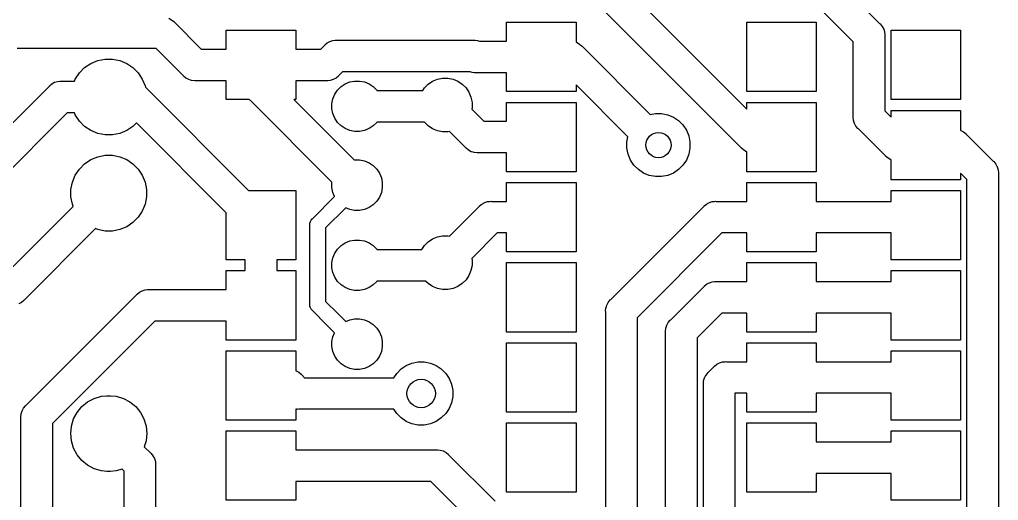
# Model space of a CAD drawing. Extents: x 39.7 to 123.4, y -108.2 to -40.5.
# Drawn here: x 89.63 to 120.67, y -76.54 to -61.3 of the extents above; entities that cross this region are included whole.
import ezdxf

# ---------------------------------------------------------------- set-up
doc = ezdxf.new("R2010")
doc.units = 0
doc.header["$MEASUREMENT"] = 0
doc.layers.add('BLACK', color=7, linetype='CONTINUOUS')

msp = doc.modelspace()

# ---------------------------------------------------------------- linework, layer by layer
at = {"layer": 'BLACK', "linetype": 'CONTINUOUS'}
for p, q in [((108.163, -59.6078), (112.692, -64.1369)), ((115.083, -59.6078), (116.9, -61.4251)), ((112.501, -65.3602), (107.585, -60.444)), ((116.064, -62.0031), (114.892, -60.8311)), ((94.3583, -61.2578), (94.4451, -61.3043)), ((94.4451, -61.3043), (94.5213, -61.3667)), ((94.5213, -61.3667), (94.5369, -61.3858)), ((94.5369, -61.3858), (95.3891, -62.238)), ((105.072, -61.984), (105.072, -61.384)), ((105.072, -61.384), (107.272, -61.384)), ((107.272, -61.384), (107.272, -62.0161)), ((112.692, -63.584), (112.692, -61.384)), ((112.692, -61.384), (114.892, -61.384)), ((114.892, -61.384), (114.892, -63.584)), ((116.9, -61.4251), (116.919, -61.4407)), ((116.919, -61.4407), (116.982, -61.5169)), ((96.182, -62.238), (96.182, -61.638)), ((96.182, -61.638), (98.382, -61.638)), ((98.382, -61.638), (98.382, -62.238)), ((116.982, -61.5169), (117.028, -61.6037)), ((117.028, -61.6037), (117.057, -61.698)), ((117.057, -61.698), (117.064, -61.7714)), ((117.264, -63.838), (117.264, -61.638)), ((117.264, -61.638), (119.464, -61.638)), ((119.464, -61.638), (119.464, -63.838)), ((99.3067, -62.1027), (99.3829, -62.0403)), ((99.3829, -62.0403), (99.4697, -61.9938)), ((99.4697, -61.9938), (99.564, -61.9652)), ((99.564, -61.9652), (99.6374, -61.958)), ((99.6374, -61.958), (99.662, -61.9556)), ((99.6374, -61.958), (99.6374, -61.958)), ((99.662, -61.9556), (99.6866, -61.958)), ((99.6866, -61.958), (104.021, -61.958)), ((104.021, -61.958), (104.046, -61.9556)), ((104.046, -61.9556), (104.071, -61.958)), ((104.071, -61.958), (104.144, -61.9652)), ((104.144, -61.9652), (104.206, -61.984)), ((104.206, -61.984), (105.072, -61.984)), ((107.272, -62.0161), (107.284, -62.0198)), ((107.284, -62.0198), (107.371, -62.0663)), ((107.371, -62.0663), (107.447, -62.1287)), ((116.064, -64.3734), (116.064, -62.0031)), ((117.064, -61.7714), (117.064, -61.7714)), ((117.064, -61.7714), (117.066, -61.796)), ((117.066, -61.796), (117.064, -61.8205)), ((117.064, -61.8205), (117.064, -64.1909)), ((93.9589, -62.222), (89.5546, -62.222)), ((94.8111, -63.0742), (93.9589, -62.222)), ((95.3891, -62.238), (96.182, -62.238)), ((98.382, -62.238), (99.1749, -62.238)), ((99.1749, -62.238), (99.2911, -62.1218)), ((99.2911, -62.1218), (99.3067, -62.1027)), ((107.447, -62.1287), (107.463, -62.1478)), ((107.463, -62.1478), (109.625, -64.3103)), ((91.691, -62.8219), (91.8876, -62.6906)), ((91.8876, -62.6906), (92.106, -62.6001)), ((92.106, -62.6001), (92.3378, -62.554)), ((92.3378, -62.554), (92.5742, -62.554)), ((92.5742, -62.554), (92.806, -62.6001)), ((92.806, -62.6001), (93.0244, -62.6906)), ((93.0244, -62.6906), (93.221, -62.8219)), ((91.3926, -63.1856), (91.5239, -62.989)), ((91.5239, -62.989), (91.691, -62.8219)), ((93.221, -62.8219), (93.3881, -62.989)), ((93.3881, -62.989), (93.5194, -63.1856)), ((99.8691, -62.958), (99.7529, -63.0742)), ((103.912, -62.958), (99.8691, -62.958)), ((103.974, -62.9768), (103.912, -62.958)), ((104.047, -62.984), (103.974, -62.9768)), ((104.072, -62.9864), (104.047, -62.984)), ((104.097, -62.984), (104.072, -62.9864)), ((105.072, -62.984), (104.097, -62.984)), ((105.072, -63.584), (105.072, -62.984)), ((90.6529, -63.3363), (90.7397, -63.2898)), ((90.7397, -63.2898), (90.834, -63.2612)), ((90.834, -63.2612), (90.9074, -63.254)), ((90.9074, -63.254), (90.932, -63.2516)), ((90.9074, -63.254), (90.9074, -63.254)), ((90.932, -63.2516), (90.9565, -63.254)), ((90.9565, -63.254), (91.3642, -63.254)), ((91.3642, -63.254), (91.3926, -63.1856)), ((93.5194, -63.1856), (93.6099, -63.404)), ((94.8267, -63.0933), (94.8111, -63.0742)), ((94.9029, -63.1557), (94.8267, -63.0933)), ((94.9897, -63.2022), (94.9029, -63.1557)), ((95.0514, -63.2209), (94.9897, -63.2022)), ((95.084, -63.2308), (95.0514, -63.2209)), ((95.182, -63.2404), (95.084, -63.2308)), ((95.2066, -63.238), (95.182, -63.2404)), ((96.182, -63.238), (95.2066, -63.238)), ((96.182, -63.838), (96.182, -63.238)), ((99.3574, -63.238), (98.382, -63.238)), ((98.382, -63.238), (98.382, -63.838)), ((99.382, -63.2404), (99.3574, -63.238)), ((99.4066, -63.238), (99.382, -63.2404)), ((99.48, -63.2308), (99.4066, -63.238)), ((99.5743, -63.2022), (99.48, -63.2308)), ((99.6611, -63.1557), (99.5743, -63.2022)), ((99.7373, -63.0933), (99.6611, -63.1557)), ((99.7529, -63.0742), (99.7373, -63.0933)), ((99.9511, -63.339), (100.097, -63.2787)), ((100.097, -63.2787), (100.251, -63.248)), ((100.251, -63.248), (100.409, -63.248)), ((100.409, -63.248), (100.563, -63.2787)), ((100.563, -63.2787), (100.709, -63.339)), ((102.582, -63.3478), (102.721, -63.2547)), ((102.721, -63.2547), (102.876, -63.1907)), ((102.876, -63.1907), (103.04, -63.158)), ((103.04, -63.158), (103.208, -63.158)), ((103.208, -63.158), (103.372, -63.1907)), ((103.372, -63.1907), (103.527, -63.2547)), ((103.527, -63.2547), (103.666, -63.3478)), ((87.7689, -66.21), (90.5611, -63.4178)), ((90.5611, -63.4178), (90.5767, -63.3987)), ((90.5767, -63.3987), (90.6529, -63.3363)), ((93.6099, -63.404), (93.6185, -63.4474)), ((93.6185, -63.4474), (96.8891, -66.718)), ((99.621, -63.6691), (99.7086, -63.538)), ((99.7086, -63.538), (99.82, -63.4266)), ((99.82, -63.4266), (99.9511, -63.339)), ((100.709, -63.339), (100.84, -63.4266)), ((100.84, -63.4266), (100.951, -63.538)), ((100.951, -63.538), (100.958, -63.548)), ((100.958, -63.548), (102.409, -63.548)), ((102.409, -63.548), (102.464, -63.4662)), ((102.464, -63.4662), (102.582, -63.3478)), ((103.666, -63.3478), (103.784, -63.4662)), ((103.784, -63.4662), (103.877, -63.6054)), ((103.877, -63.6054), (103.941, -63.7601)), ((107.272, -63.584), (105.072, -63.584)), ((108.918, -65.0174), (107.272, -63.3711)), ((107.272, -63.3711), (107.272, -63.584)), ((114.892, -63.584), (112.692, -63.584)), ((96.9126, -63.838), (96.182, -63.838)), ((96.9267, -63.8553), (96.9126, -63.838)), ((96.9458, -63.8709), (96.9267, -63.8553)), ((99.5323, -66.4574), (96.9458, -63.8709)), ((98.382, -63.838), (98.3271, -63.838)), ((98.3271, -63.838), (100.239, -65.7503)), ((99.53, -63.9692), (99.5607, -63.8146)), ((99.5607, -63.8146), (99.621, -63.6691)), ((103.941, -63.7601), (103.974, -63.9243)), ((103.974, -63.9243), (103.974, -64.0917)), ((105.072, -64.524), (105.072, -63.924)), ((105.072, -63.924), (107.272, -63.924)), ((107.272, -63.924), (107.272, -66.124)), ((112.692, -64.1369), (112.692, -63.924)), ((112.692, -63.924), (114.892, -63.924)), ((114.892, -63.924), (114.892, -66.124)), ((119.464, -63.838), (117.264, -63.838)), ((99.53, -64.1268), (99.53, -63.9692)), ((99.5607, -64.2814), (99.53, -64.1268)), ((103.974, -64.0917), (103.964, -64.1411)), ((103.964, -64.1411), (104.347, -64.524)), ((117.064, -64.1909), (117.264, -64.3909)), ((117.264, -64.3909), (117.264, -64.178)), ((117.264, -64.178), (119.464, -64.178)), ((119.464, -64.178), (119.464, -64.8101)), ((91.1391, -64.254), (88.476, -66.9171)), ((91.3642, -64.254), (91.1391, -64.254)), ((91.3926, -64.3224), (91.3642, -64.254)), ((91.5239, -64.519), (91.3926, -64.3224)), ((91.691, -64.6861), (91.5239, -64.519)), ((99.621, -64.4269), (99.5607, -64.2814)), ((99.7086, -64.558), (99.621, -64.4269)), ((99.82, -64.6694), (99.7086, -64.558)), ((100.951, -64.558), (100.84, -64.6694)), ((100.958, -64.548), (100.951, -64.558)), ((102.463, -64.548), (100.958, -64.548)), ((102.464, -64.5498), (102.463, -64.548)), ((102.582, -64.6682), (102.464, -64.5498)), ((104.347, -64.524), (105.072, -64.524)), ((109.625, -64.3103), (109.788, -64.278)), ((109.788, -64.278), (109.984, -64.278)), ((109.984, -64.278), (110.178, -64.3164)), ((110.178, -64.3164), (110.36, -64.3918)), ((110.36, -64.3918), (110.523, -64.5012)), ((110.523, -64.5012), (110.663, -64.6405)), ((116.062, -64.398), (116.064, -64.3734)), ((116.071, -64.496), (116.062, -64.398)), ((116.091, -64.5598), (116.071, -64.496)), ((116.1, -64.5903), (116.091, -64.5598)), ((91.8876, -64.8174), (91.691, -64.6861)), ((92.106, -64.9079), (91.8876, -64.8174)), ((93.0244, -64.8174), (92.806, -64.9079)), ((93.221, -64.6861), (93.0244, -64.8174)), ((93.332, -64.5751), (93.221, -64.6861)), ((96.182, -67.4251), (93.332, -64.5751)), ((99.9511, -64.757), (99.82, -64.6694)), ((100.097, -64.8173), (99.9511, -64.757)), ((100.251, -64.848), (100.097, -64.8173)), ((100.409, -64.848), (100.251, -64.848)), ((100.563, -64.8173), (100.409, -64.848)), ((100.709, -64.757), (100.563, -64.8173)), ((100.84, -64.6694), (100.709, -64.757)), ((102.721, -64.7613), (102.582, -64.6682)), ((102.876, -64.8253), (102.721, -64.7613)), ((103.04, -64.858), (102.876, -64.8253)), ((103.208, -64.858), (103.04, -64.858)), ((103.257, -64.8482), (103.208, -64.858)), ((103.769, -65.3602), (103.257, -64.8482)), ((110.663, -64.6405), (110.772, -64.8043)), ((110.772, -64.8043), (110.848, -64.9863)), ((116.146, -64.6771), (116.1, -64.5903)), ((116.209, -64.7533), (116.146, -64.6771)), ((116.228, -64.7689), (116.209, -64.7533)), ((117.073, -65.6142), (116.228, -64.7689)), ((119.464, -64.8101), (119.476, -64.8138)), ((119.476, -64.8138), (119.563, -64.8603)), ((119.563, -64.8603), (119.639, -64.9227)), ((92.3378, -64.954), (92.106, -64.9079)), ((92.5742, -64.954), (92.3378, -64.954)), ((92.806, -64.9079), (92.5742, -64.954)), ((108.886, -65.1795), (108.918, -65.0174)), ((108.886, -65.3765), (108.886, -65.1795)), ((110.848, -64.9863), (110.886, -65.1795)), ((110.886, -65.1795), (110.886, -65.3765)), ((119.639, -64.9227), (119.655, -64.9418)), ((119.655, -64.9418), (120.5, -65.7871)), ((103.785, -65.3793), (103.769, -65.3602)), ((103.861, -65.4417), (103.785, -65.3793)), ((103.948, -65.4882), (103.861, -65.4417)), ((104.013, -65.5081), (103.948, -65.4882)), ((108.924, -65.5697), (108.886, -65.3765)), ((110.886, -65.3765), (110.848, -65.5697)), ((112.517, -65.3793), (112.501, -65.3602)), ((112.593, -65.4417), (112.517, -65.3793)), ((112.68, -65.4882), (112.593, -65.4417)), ((112.692, -65.4919), (112.68, -65.4882)), ((112.692, -66.124), (112.692, -65.4919)), ((91.691, -65.8699), (91.8876, -65.7386)), ((91.8876, -65.7386), (92.106, -65.6481)), ((92.106, -65.6481), (92.3378, -65.602)), ((92.3378, -65.602), (92.5742, -65.602)), ((92.5742, -65.602), (92.806, -65.6481)), ((92.806, -65.6481), (93.0244, -65.7386)), ((93.0244, -65.7386), (93.221, -65.8699)), ((100.239, -65.7503), (100.251, -65.748)), ((100.251, -65.748), (100.409, -65.748)), ((100.409, -65.748), (100.563, -65.7787)), ((100.563, -65.7787), (100.709, -65.839)), ((104.042, -65.5168), (104.013, -65.5081)), ((104.14, -65.5264), (104.042, -65.5168)), ((104.165, -65.524), (104.14, -65.5264)), ((105.072, -65.524), (104.165, -65.524)), ((105.072, -66.124), (105.072, -65.524)), ((109, -65.7517), (108.924, -65.5697)), ((109.109, -65.9155), (109, -65.7517)), ((110.772, -65.7517), (110.663, -65.9155)), ((110.848, -65.5697), (110.772, -65.7517)), ((117.089, -65.6333), (117.073, -65.6142)), ((117.165, -65.6957), (117.089, -65.6333)), ((117.252, -65.7422), (117.165, -65.6957)), ((117.264, -65.7459), (117.252, -65.7422)), ((117.264, -66.378), (117.264, -65.7459)), ((120.5, -65.7871), (120.519, -65.8027)), ((91.3926, -66.2336), (91.5239, -66.037)), ((91.5239, -66.037), (91.691, -65.8699)), ((93.221, -65.8699), (93.3881, -66.037)), ((93.3881, -66.037), (93.5194, -66.2336)), ((100.709, -65.839), (100.84, -65.9266)), ((100.84, -65.9266), (100.951, -66.038)), ((100.951, -66.038), (101.039, -66.1691)), ((109.249, -66.0548), (109.109, -65.9155)), ((109.412, -66.1642), (109.249, -66.0548)), ((110.523, -66.0548), (110.36, -66.1642)), ((110.663, -65.9155), (110.523, -66.0548)), ((120.519, -65.8027), (120.582, -65.8789)), ((120.582, -65.8789), (120.628, -65.9657)), ((120.628, -65.9657), (120.628, -65.9657)), ((120.628, -65.9657), (120.657, -66.06)), ((120.657, -66.06), (120.666, -66.158)), ((91.3021, -66.452), (91.3926, -66.2336)), ((93.5194, -66.2336), (93.6099, -66.452)), ((101.039, -66.1691), (101.099, -66.3146)), ((101.099, -66.3146), (101.13, -66.4692)), ((107.272, -66.124), (105.072, -66.124)), ((109.594, -66.2396), (109.412, -66.1642)), ((109.788, -66.278), (109.594, -66.2396)), ((109.984, -66.278), (109.788, -66.278)), ((110.178, -66.2396), (109.984, -66.278)), ((110.36, -66.1642), (110.178, -66.2396)), ((114.892, -66.124), (112.692, -66.124)), ((119.464, -66.378), (117.264, -66.378)), ((119.664, -66.3651), (119.464, -66.1651)), ((119.464, -66.1651), (119.464, -66.378)), ((119.664, -81.818), (119.664, -66.3651)), ((120.666, -66.158), (120.664, -66.1826)), ((120.664, -66.1826), (120.664, -82.1534)), ((91.256, -66.6838), (91.3021, -66.452)), ((91.256, -66.9202), (91.256, -66.6838)), ((93.6099, -66.452), (93.656, -66.6838)), ((93.656, -66.6838), (93.656, -66.9202)), ((96.8891, -66.718), (98.382, -66.718)), ((98.382, -66.718), (98.382, -68.918)), ((99.53, -66.4692), (99.5323, -66.4574)), ((99.53, -66.6268), (99.53, -66.4692)), ((99.5607, -66.7814), (99.53, -66.6268)), ((101.13, -66.6268), (101.099, -66.7814)), ((101.13, -66.4692), (101.13, -66.6268)), ((105.072, -67.064), (105.072, -66.464)), ((105.072, -66.464), (107.272, -66.464)), ((107.272, -66.464), (107.272, -68.664)), ((112.692, -67.064), (112.692, -66.464)), ((112.692, -66.464), (114.892, -66.464)), ((114.892, -66.464), (114.892, -67.064)), ((117.264, -67.064), (117.264, -66.718)), ((117.264, -66.718), (119.464, -66.718)), ((119.464, -66.718), (119.464, -68.918)), ((91.3021, -67.152), (91.256, -66.9202)), ((93.656, -66.9202), (93.6099, -67.152)), ((98.9119, -67.6125), (99.6142, -66.9103)), ((99.6142, -66.9103), (99.5607, -66.7814)), ((101.039, -66.9269), (100.951, -67.058)), ((101.099, -66.7814), (101.039, -66.9269)), ((89.2009, -69.35), (91.3305, -67.2204)), ((91.3305, -67.2204), (91.3021, -67.152)), ((93.6099, -67.152), (93.5194, -67.3704)), ((99.9677, -67.2638), (99.33, -67.9016)), ((100.097, -67.3173), (99.9677, -67.2638)), ((100.251, -67.348), (100.097, -67.3173)), ((100.409, -67.348), (100.251, -67.348)), ((100.563, -67.3173), (100.409, -67.348)), ((100.709, -67.257), (100.563, -67.3173)), ((100.84, -67.1694), (100.709, -67.257)), ((100.951, -67.058), (100.84, -67.1694)), ((103.257, -68.1678), (104.197, -67.2278)), ((104.197, -67.2278), (104.213, -67.2087)), ((104.213, -67.2087), (104.289, -67.1463)), ((104.289, -67.1463), (104.376, -67.0998)), ((104.376, -67.0998), (104.47, -67.0712)), ((104.47, -67.0712), (104.543, -67.064)), ((104.543, -67.064), (104.568, -67.0616)), ((104.543, -67.064), (104.543, -67.064)), ((104.568, -67.0616), (104.593, -67.064)), ((104.593, -67.064), (105.072, -67.064)), ((108.376, -70.1731), (111.321, -67.2278)), ((111.321, -67.2278), (111.337, -67.2087)), ((111.337, -67.2087), (111.413, -67.1463)), ((111.413, -67.1463), (111.5, -67.0998)), ((111.5, -67.0998), (111.594, -67.0712)), ((111.594, -67.0712), (111.667, -67.064)), ((111.667, -67.064), (111.692, -67.0616)), ((111.667, -67.064), (111.667, -67.064)), ((111.692, -67.0616), (111.717, -67.064)), ((111.717, -67.064), (112.692, -67.064)), ((114.892, -67.064), (117.264, -67.064)), ((93.3881, -67.567), (93.221, -67.7341)), ((93.5194, -67.3704), (93.3881, -67.567)), ((96.182, -68.918), (96.182, -67.4251)), ((98.8482, -67.7013), (98.8711, -67.6584)), ((98.8711, -67.6584), (98.9024, -67.6204)), ((98.9024, -67.6204), (98.9119, -67.6125)), ((92.0376, -67.9275), (89.7789, -70.1862)), ((92.106, -67.9559), (92.0376, -67.9275)), ((92.3378, -68.002), (92.106, -67.9559)), ((92.806, -67.9559), (92.5742, -68.002)), ((93.0244, -67.8654), (92.806, -67.9559)), ((93.221, -67.7341), (93.0244, -67.8654)), ((98.8288, -67.798), (98.8336, -67.749)), ((98.83, -67.8103), (98.8288, -67.798)), ((98.83, -70.3257), (98.83, -67.8103)), ((98.8336, -67.749), (98.8479, -67.7019)), ((98.8479, -67.7019), (98.8482, -67.7013)), ((99.33, -67.9016), (99.33, -70.2344)), ((92.5742, -68.002), (92.3378, -68.002)), ((102.582, -68.3478), (102.721, -68.2547)), ((102.721, -68.2547), (102.876, -68.1907)), ((102.876, -68.1907), (103.04, -68.158)), ((103.04, -68.158), (103.208, -68.158)), ((103.208, -68.158), (103.257, -68.1678)), ((104.775, -68.064), (103.964, -68.8749)), ((105.072, -68.064), (104.775, -68.064)), ((105.072, -68.664), (105.072, -68.064)), ((111.899, -68.064), (109.212, -70.7511)), ((112.692, -68.064), (111.899, -68.064)), ((112.692, -68.664), (112.692, -68.064)), ((117.264, -68.064), (114.892, -68.064)), ((114.892, -68.064), (114.892, -68.664)), ((117.264, -68.918), (117.264, -68.064)), ((99.621, -68.7091), (99.7086, -68.578)), ((99.7086, -68.578), (99.82, -68.4666)), ((99.82, -68.4666), (99.9511, -68.379)), ((99.9511, -68.379), (100.097, -68.3187)), ((100.097, -68.3187), (100.251, -68.288)), ((100.251, -68.288), (100.409, -68.288)), ((100.409, -68.288), (100.563, -68.3187)), ((100.563, -68.3187), (100.709, -68.379)), ((100.709, -68.379), (100.84, -68.4666)), ((100.84, -68.4666), (100.951, -68.578)), ((100.951, -68.578), (100.958, -68.588)), ((100.958, -68.588), (102.382, -68.588)), ((102.382, -68.588), (102.464, -68.4662)), ((102.464, -68.4662), (102.582, -68.3478)), ((99.53, -69.0092), (99.5607, -68.8546)), ((99.5607, -68.8546), (99.621, -68.7091)), ((103.964, -68.8749), (103.974, -68.9243)), ((107.272, -68.664), (105.072, -68.664)), ((114.892, -68.664), (112.692, -68.664)), ((96.782, -68.918), (96.182, -68.918)), ((96.782, -69.258), (96.782, -68.918)), ((98.382, -68.918), (97.782, -68.918)), ((97.782, -68.918), (97.782, -69.258)), ((99.53, -69.1668), (99.53, -69.0092)), ((99.5607, -69.3214), (99.53, -69.1668)), ((103.974, -69.0917), (103.941, -69.2559)), ((103.974, -68.9243), (103.974, -69.0917)), ((105.072, -71.204), (105.072, -69.004)), ((105.072, -69.004), (107.272, -69.004)), ((107.272, -69.004), (107.272, -71.204)), ((112.692, -69.604), (112.692, -69.004)), ((112.692, -69.004), (114.892, -69.004)), ((114.892, -69.004), (114.892, -69.604)), ((119.464, -68.918), (117.264, -68.918)), ((96.182, -69.858), (96.182, -69.258)), ((96.182, -69.258), (96.782, -69.258)), ((97.782, -69.258), (98.382, -69.258)), ((98.382, -69.258), (98.382, -71.458)), ((99.621, -69.4669), (99.5607, -69.3214)), ((99.7086, -69.598), (99.621, -69.4669)), ((103.877, -69.4106), (103.784, -69.5498)), ((103.941, -69.2559), (103.877, -69.4106)), ((117.264, -69.604), (117.264, -69.258)), ((117.264, -69.258), (119.464, -69.258)), ((119.464, -69.258), (119.464, -71.458)), ((99.82, -69.7094), (99.7086, -69.598)), ((99.9511, -69.797), (99.82, -69.7094)), ((100.097, -69.8573), (99.9511, -69.797)), ((100.709, -69.797), (100.563, -69.8573)), ((100.84, -69.7094), (100.709, -69.797)), ((100.951, -69.598), (100.84, -69.7094)), ((100.958, -69.588), (100.951, -69.598)), ((102.502, -69.588), (100.958, -69.588)), ((102.582, -69.6682), (102.502, -69.588)), ((102.721, -69.7613), (102.582, -69.6682)), ((102.876, -69.8253), (102.721, -69.7613)), ((103.04, -69.858), (102.876, -69.8253)), ((103.372, -69.8253), (103.208, -69.858)), ((103.527, -69.7613), (103.372, -69.8253)), ((103.666, -69.6682), (103.527, -69.7613)), ((103.784, -69.5498), (103.666, -69.6682)), ((110.276, -70.8131), (111.321, -69.7678)), ((111.321, -69.7678), (111.337, -69.7487)), ((111.337, -69.7487), (111.413, -69.6863)), ((111.413, -69.6863), (111.489, -69.6458)), ((111.489, -69.6458), (111.5, -69.6398)), ((111.5, -69.6398), (111.594, -69.6112)), ((111.5, -69.6398), (111.5, -69.6398)), ((111.594, -69.6112), (111.667, -69.604)), ((111.667, -69.604), (111.692, -69.6016)), ((111.667, -69.604), (111.667, -69.604)), ((111.692, -69.6016), (111.717, -69.604)), ((111.717, -69.604), (112.692, -69.604)), ((114.892, -69.604), (117.264, -69.604)), ((89.8338, -73.5251), (93.3371, -70.0218)), ((93.3371, -70.0218), (93.3527, -70.0027)), ((93.3527, -70.0027), (93.4289, -69.9403)), ((93.4289, -69.9403), (93.5157, -69.8938)), ((93.5157, -69.8938), (93.61, -69.8652)), ((93.61, -69.8652), (93.6834, -69.858)), ((93.6834, -69.858), (93.708, -69.8556)), ((93.708, -69.8556), (93.7326, -69.858)), ((93.7326, -69.858), (96.182, -69.858)), ((100.251, -69.888), (100.097, -69.8573)), ((100.409, -69.888), (100.251, -69.888)), ((100.563, -69.8573), (100.409, -69.888)), ((103.208, -69.858), (103.04, -69.858)), ((89.6871, -70.2677), (89.6003, -70.3142)), ((89.7633, -70.2053), (89.6871, -70.2677)), ((89.7789, -70.1862), (89.7633, -70.2053)), ((98.8288, -70.338), (98.83, -70.3257)), ((98.8336, -70.387), (98.8288, -70.338)), ((98.8479, -70.4341), (98.8336, -70.387)), ((98.8583, -70.4536), (98.8479, -70.4341)), ((98.8711, -70.4776), (98.8583, -70.4536)), ((99.33, -70.2344), (99.7155, -70.6199)), ((108.21, -70.544), (108.219, -70.446)), ((108.219, -70.446), (108.233, -70.4)), ((108.233, -70.4), (108.248, -70.3517)), ((108.248, -70.3517), (108.294, -70.2649)), ((108.294, -70.2649), (108.357, -70.1887)), ((108.357, -70.1887), (108.376, -70.1731)), ((98.9024, -70.5156), (98.8711, -70.4776)), ((98.9119, -70.5235), (98.9024, -70.5156)), ((99.3619, -70.9735), (98.9119, -70.5235)), ((99.7155, -70.6199), (99.7155, -70.6199)), ((99.7155, -70.6199), (99.9677, -70.8722)), ((108.212, -70.5686), (108.21, -70.544)), ((108.212, -83.9982), (108.212, -70.5686)), ((109.212, -70.7511), (109.212, -83.9982)), ((111.899, -70.604), (111.112, -71.3911)), ((112.692, -70.604), (111.899, -70.604)), ((112.692, -71.204), (112.692, -70.604)), ((117.264, -70.604), (114.892, -70.604)), ((114.892, -70.604), (114.892, -71.204)), ((117.264, -71.458), (117.264, -70.604)), ((93.9151, -70.858), (90.67, -74.1031)), ((96.182, -70.858), (93.9151, -70.858)), ((96.182, -71.458), (96.182, -70.858)), ((99.6142, -71.2257), (99.3619, -70.9735)), ((99.3619, -70.9735), (99.3619, -70.9735)), ((99.9677, -70.8722), (100.097, -70.8187)), ((100.097, -70.8187), (100.251, -70.788)), ((100.251, -70.788), (100.409, -70.788)), ((100.409, -70.788), (100.563, -70.8187)), ((100.563, -70.8187), (100.709, -70.879)), ((100.709, -70.879), (100.84, -70.9666)), ((100.84, -70.9666), (100.951, -71.078)), ((100.951, -71.078), (101.039, -71.2091)), ((110.119, -71.086), (110.129, -71.0532)), ((110.129, -71.0532), (110.148, -70.9917)), ((110.148, -70.9917), (110.194, -70.9049)), ((110.194, -70.9049), (110.257, -70.8287)), ((110.257, -70.8287), (110.276, -70.8131)), ((99.53, -71.5092), (99.5607, -71.3546)), ((99.5607, -71.3546), (99.6142, -71.2257)), ((101.039, -71.2091), (101.099, -71.3546)), ((101.099, -71.3546), (101.13, -71.5092)), ((107.272, -71.204), (105.072, -71.204)), ((110.11, -71.184), (110.119, -71.086)), ((110.112, -71.2086), (110.11, -71.184)), ((110.112, -85.7949), (110.112, -71.2086)), ((114.892, -71.204), (112.692, -71.204)), ((98.382, -71.458), (96.182, -71.458)), ((99.53, -71.6668), (99.53, -71.5092)), ((99.5607, -71.8214), (99.53, -71.6668)), ((101.13, -71.6668), (101.099, -71.8214)), ((101.13, -71.5092), (101.13, -71.6668)), ((105.072, -73.744), (105.072, -71.544)), ((105.072, -71.544), (107.272, -71.544)), ((107.272, -71.544), (107.272, -73.744)), ((111.112, -71.3911), (111.112, -85.9774)), ((112.692, -72.144), (112.692, -71.544)), ((112.692, -71.544), (114.892, -71.544)), ((114.892, -71.544), (114.892, -72.144)), ((119.464, -71.458), (117.264, -71.458)), ((96.182, -73.998), (96.182, -71.798)), ((96.182, -71.798), (98.382, -71.798)), ((98.382, -71.798), (98.382, -72.4301)), ((99.621, -71.9669), (99.5607, -71.8214)), ((99.7086, -72.098), (99.621, -71.9669)), ((101.039, -71.9669), (100.951, -72.098)), ((101.099, -71.8214), (101.039, -71.9669)), ((117.264, -72.144), (117.264, -71.798)), ((117.264, -71.798), (119.464, -71.798)), ((119.464, -71.798), (119.464, -73.998)), ((99.82, -72.2094), (99.7086, -72.098)), ((99.9511, -72.297), (99.82, -72.2094)), ((100.097, -72.3573), (99.9511, -72.297)), ((100.709, -72.297), (100.563, -72.3573)), ((100.84, -72.2094), (100.709, -72.297)), ((100.951, -72.098), (100.84, -72.2094)), ((101.725, -72.3752), (101.888, -72.2658)), ((101.888, -72.2658), (102.07, -72.1904)), ((102.07, -72.1904), (102.264, -72.152)), ((102.264, -72.152), (102.46, -72.152)), ((102.46, -72.152), (102.654, -72.1904)), ((102.654, -72.1904), (102.836, -72.2658)), ((102.836, -72.2658), (102.999, -72.3752)), ((111.476, -72.4751), (111.643, -72.3078)), ((111.643, -72.3078), (111.659, -72.2887)), ((111.659, -72.2887), (111.735, -72.2263)), ((111.735, -72.2263), (111.822, -72.1798)), ((111.822, -72.1798), (111.916, -72.1512)), ((111.916, -72.1512), (111.989, -72.144)), ((111.989, -72.144), (112.014, -72.1416)), ((112.014, -72.1416), (112.039, -72.144)), ((112.039, -72.144), (112.692, -72.144)), ((114.892, -72.144), (117.264, -72.144)), ((98.382, -72.4301), (98.3943, -72.4338)), ((98.3943, -72.4338), (98.4811, -72.4803)), ((98.4811, -72.4803), (98.5573, -72.5427)), ((98.5573, -72.5427), (98.5729, -72.5618)), ((98.5729, -72.5618), (98.6631, -72.652)), ((100.251, -72.388), (100.097, -72.3573)), ((100.409, -72.388), (100.251, -72.388)), ((100.563, -72.3573), (100.409, -72.388)), ((101.493, -72.652), (101.585, -72.5145)), ((101.585, -72.5145), (101.725, -72.3752)), ((102.999, -72.3752), (103.139, -72.5145)), ((103.139, -72.5145), (103.248, -72.6783)), ((111.348, -72.6537), (111.366, -72.6189)), ((111.366, -72.6189), (111.394, -72.5669)), ((111.394, -72.5669), (111.457, -72.4907)), ((111.457, -72.4907), (111.476, -72.4751)), ((98.6631, -72.652), (101.493, -72.652)), ((103.248, -72.6783), (103.324, -72.8603)), ((103.324, -72.8603), (103.362, -73.0535)), ((111.31, -72.846), (111.319, -72.748)), ((111.312, -72.8706), (111.31, -72.846)), ((111.312, -86.292), (111.312, -72.8706)), ((111.319, -72.748), (111.348, -72.6537)), ((91.9946, -73.308), (92.2208, -73.2394)), ((92.2208, -73.2394), (92.397, -73.222)), ((92.397, -73.222), (92.5149, -73.222)), ((92.5149, -73.222), (92.6912, -73.2394)), ((92.6912, -73.2394), (92.9174, -73.308)), ((103.362, -73.2505), (103.324, -73.4437)), ((103.362, -73.0535), (103.362, -73.2505)), ((112.692, -73.144), (112.312, -73.144)), ((112.312, -73.144), (112.312, -86.4745)), ((112.692, -73.744), (112.692, -73.144)), ((117.264, -73.144), (114.892, -73.144)), ((114.892, -73.144), (114.892, -73.744)), ((117.264, -73.998), (117.264, -73.144)), ((89.7523, -73.6169), (89.8147, -73.5407)), ((89.8147, -73.5407), (89.8338, -73.5251)), ((91.6034, -73.5694), (91.7861, -73.4194)), ((91.7861, -73.4194), (91.9946, -73.308)), ((92.9174, -73.308), (93.1259, -73.4194)), ((93.1259, -73.4194), (93.3086, -73.5694)), ((103.324, -73.4437), (103.248, -73.6257)), ((89.6676, -73.896), (89.6772, -73.798)), ((89.6772, -73.798), (89.6859, -73.7694)), ((89.6859, -73.7694), (89.7058, -73.7037)), ((89.7058, -73.7037), (89.7523, -73.6169)), ((91.342, -73.9606), (91.4534, -73.7521)), ((91.4534, -73.7521), (91.6034, -73.5694)), ((93.3086, -73.5694), (93.4586, -73.7521)), ((93.4586, -73.7521), (93.57, -73.9606)), ((98.4314, -73.652), (98.382, -73.6471)), ((98.382, -73.6471), (98.382, -73.998)), ((98.4315, -73.652), (98.4314, -73.652)), ((98.456, -73.6544), (98.4315, -73.652)), ((98.4806, -73.652), (98.456, -73.6544)), ((101.493, -73.652), (98.4806, -73.652)), ((101.585, -73.7895), (101.493, -73.652)), ((101.725, -73.9288), (101.585, -73.7895)), ((103.139, -73.7895), (102.999, -73.9288)), ((103.248, -73.6257), (103.139, -73.7895)), ((107.272, -73.744), (105.072, -73.744)), ((114.892, -73.744), (112.692, -73.744)), ((89.67, -73.9206), (89.6676, -73.896)), ((89.67, -77.478), (89.67, -73.9206)), ((90.67, -74.1031), (90.67, -77.4764)), ((91.2734, -74.1868), (91.342, -73.9606)), ((93.57, -73.9606), (93.6386, -74.1868)), ((98.382, -73.998), (96.182, -73.998)), ((101.888, -74.0382), (101.725, -73.9288)), ((102.07, -74.1136), (101.888, -74.0382)), ((102.264, -74.152), (102.07, -74.1136)), ((102.46, -74.152), (102.264, -74.152)), ((102.654, -74.1136), (102.46, -74.152)), ((102.836, -74.0382), (102.654, -74.1136)), ((102.999, -73.9288), (102.836, -74.0382)), ((105.072, -76.284), (105.072, -74.084)), ((105.072, -74.084), (107.272, -74.084)), ((107.272, -74.084), (107.272, -76.284)), ((112.692, -76.284), (112.692, -74.084)), ((112.692, -74.084), (114.892, -74.084)), ((114.892, -74.084), (114.892, -74.684)), ((119.464, -73.998), (117.264, -73.998)), ((91.2502, -74.422), (91.2734, -74.1868)), ((91.2734, -74.6572), (91.2502, -74.422)), ((93.6386, -74.1868), (93.6618, -74.422)), ((93.6618, -74.422), (93.6386, -74.6572)), ((96.182, -76.538), (96.182, -74.338)), ((96.182, -74.338), (98.382, -74.338)), ((98.382, -74.338), (98.382, -74.938)), ((117.264, -74.684), (117.264, -74.338)), ((117.264, -74.338), (119.464, -74.338)), ((119.464, -74.338), (119.464, -76.538)), ((91.342, -74.8834), (91.2734, -74.6572)), ((93.6386, -74.6572), (93.5827, -74.8416)), ((114.892, -74.684), (117.264, -74.684)), ((91.4534, -75.0919), (91.342, -74.8834)), ((91.6034, -75.2746), (91.4534, -75.0919)), ((93.5827, -74.8416), (93.7762, -75.0351)), ((93.7762, -75.0351), (93.7953, -75.0507)), ((93.7953, -75.0507), (93.8577, -75.1269)), ((98.382, -74.938), (102.845, -74.938)), ((102.845, -74.938), (102.87, -74.9356)), ((102.87, -74.9356), (102.895, -74.938)), ((102.895, -74.938), (102.968, -74.9452)), ((102.968, -74.9452), (103.062, -74.9738)), ((103.062, -74.9738), (103.149, -75.0203)), ((103.149, -75.0203), (103.225, -75.0827)), ((103.225, -75.0827), (103.241, -75.1018)), ((103.241, -75.1018), (104.708, -76.5691)), ((91.7861, -75.4246), (91.6034, -75.2746)), ((93.8577, -75.1269), (93.9042, -75.2137)), ((93.9042, -75.2137), (93.9328, -75.308)), ((93.9328, -75.308), (93.9395, -75.3763)), ((93.9395, -75.3763), (93.9424, -75.406)), ((93.9424, -75.406), (93.94, -75.4306)), ((91.9946, -75.536), (91.7861, -75.4246)), ((92.2208, -75.6046), (91.9946, -75.536)), ((92.397, -75.622), (92.2208, -75.6046)), ((92.5149, -75.622), (92.397, -75.622)), ((92.6912, -75.6046), (92.5149, -75.622)), ((92.8756, -75.5487), (92.6912, -75.6046)), ((92.94, -75.6131), (92.8756, -75.5487)), ((92.94, -78.1119), (92.94, -75.6131)), ((93.94, -75.4306), (93.94, -77.5511)), ((117.264, -75.684), (114.892, -75.684)), ((114.892, -75.684), (114.892, -76.284)), ((117.264, -76.538), (117.264, -75.684)), ((102.663, -75.938), (98.382, -75.938)), ((98.382, -75.938), (98.382, -76.538)), ((103.872, -77.1471), (102.663, -75.938)), ((107.272, -76.284), (105.072, -76.284)), ((114.892, -76.284), (112.692, -76.284)), ((98.382, -76.538), (96.182, -76.538)), ((119.464, -76.538), (117.264, -76.538))]:
    msp.add_line(p, q, dxfattribs=at)
at = {"layer": 'BLACK'}
for centre, radius in [((109.886, -65.278), 0.4), ((102.362, -73.152), 0.45)]:
    msp.add_circle(centre, radius, dxfattribs=at)

doc.saveas('drawing.dxf')
